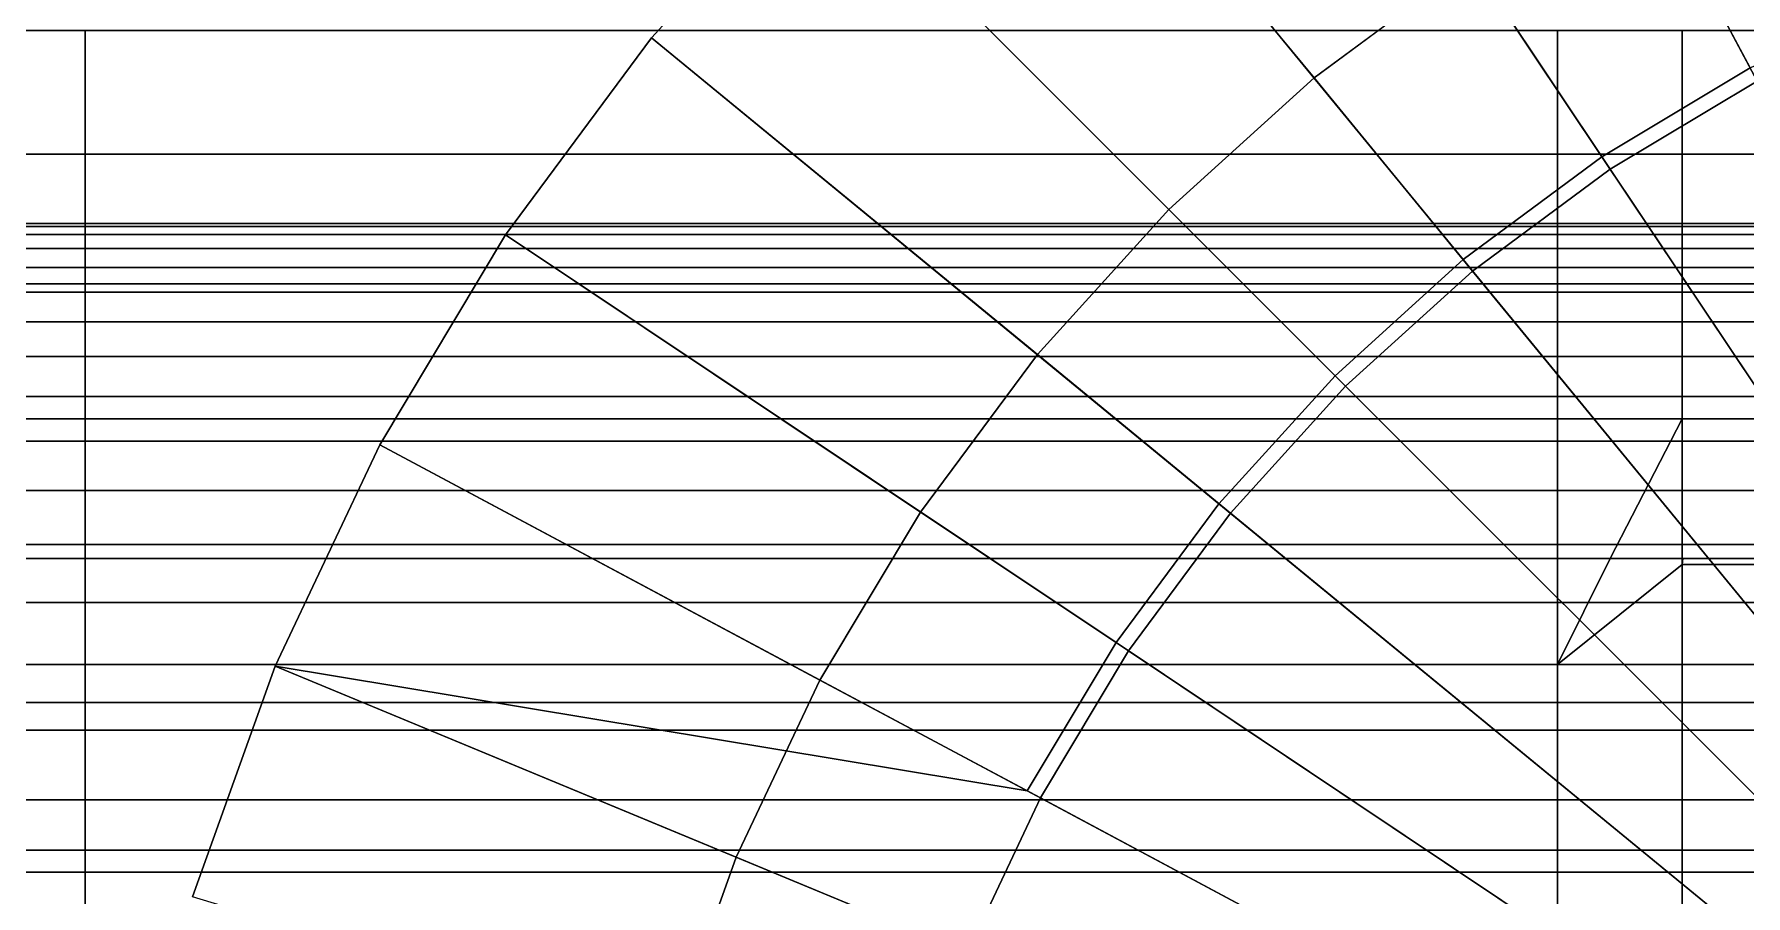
# Model space of a CAD drawing. Header units: millimetres. Extents: x -50 to 55, y -28 to 25.
# Drawn here: x -25.51 to -8.36, y 7.27 to 15.9 of the extents above; entities that cross this region are included whole.
import ezdxf

# ---------------------------------------------------------------- set-up
doc = ezdxf.new("R2010")
doc.units = ezdxf.units.MM
doc.layers.add('BASE', color=7, linetype='Continuous')
doc.layers.add('CIRCOLO_LU', color=7, linetype='Continuous')

msp = doc.modelspace()

# ---------------------------------------------------------------- linework, layer by layer
at = {"layer": 'BASE', "lineweight": 5}
for points, invisible_edges in [([(-9.567, 23.097, -21), (-11.785, 22.048, -21), (-8.318, 15.561, -14.002)], 12), ([(-8.318, 15.561, -14.002), (-6.752, 16.302, -14.002), (-9.567, 23.097, -21)], 12), ([(-11.785, 22.048, -21), (-13.889, 20.787, -21), (-9.803, 14.671, -14.002)], 12), ([(-9.803, 14.671, -14.002), (-8.318, 15.561, -14.002), (-11.785, 22.048, -21)], 12), ([(-13.889, 20.787, -21), (-15.86, 19.325, -21), (-11.194, 13.64, -14.002)], 12), ([(-11.194, 13.64, -14.002), (-9.803, 14.671, -14.002), (-13.889, 20.787, -21)], 12), ([(-15.86, 19.325, -21), (-17.678, 17.678, -21), (-12.477, 12.477, -14.002)], 12), ([(-17.678, 17.678, -60), (-15.86, 19.325, -60), (-12.688, 15.46, -60)], 12), ([(-12.477, 12.477, -14.002), (-11.194, 13.64, -14.002), (-15.86, 19.325, -21)], 12), ([(-15.86, 19.325, -60), (-11.111, 16.629, -60), (-12.688, 15.46, -60)], 1), ([(-17.678, 17.678, -21), (-17.678, 17.678, -30), (-19.325, 15.86, -21)], 2), ([(-17.678, 17.678, -30), (-19.325, 15.86, -30), (-19.325, 15.86, -21)], 12), ([(-12.477, 12.477, -14.002), (-17.678, 17.678, -21), (-19.325, 15.86, -21)], 12), ([(-19.325, 15.86, -60), (-17.678, 17.678, -60), (-14.142, 14.142, -60)], 12), ([(-19.325, 15.86, -32), (-17.678, 17.678, -32), (-17.678, 17.678, -35)], 12), ([(-17.678, 17.678, -35), (-19.325, 15.86, -35), (-19.325, 15.86, -32)], 12), ([(-19.325, 15.86, -38), (-17.678, 17.678, -38), (-17.678, 17.678, -50)], 12), ([(-17.678, 17.678, -50), (-19.325, 15.86, -50), (-19.325, 15.86, -38)], 12), ([(-19.325, 15.86, -50), (-17.678, 17.678, -50), (-17.678, 17.678, -60)], 12), ([(-17.678, 17.678, -60), (-19.325, 15.86, -60), (-19.325, 15.86, -50)], 12), ([(-17.678, 17.678, -30), (-17.678, 17.678, -32), (-19.325, 15.86, -30)], 2), ([(-17.678, 17.678, -32), (-19.325, 15.86, -32), (-19.325, 15.86, -30)], 12), ([(-19.325, 15.86, -35), (-17.678, 17.678, -35), (-17.678, 17.678, -38)], 12), ([(-17.678, 17.678, -38), (-19.325, 15.86, -38), (-19.325, 15.86, -35)], 12), ([(-17.678, 17.678, -60), (-12.688, 15.46, -60), (-14.142, 14.142, -60)], 1), ([(-11.111, 16.629, -50), (-9.428, 17.638, -50), (-8.247, 15.429, -50)], 12), ([(-8.247, 15.429, -50), (-9.428, 17.638, -50), (-6.695, 16.163, -50)], 2), ([(-12.688, 15.46, -50), (-11.111, 16.629, -50), (-9.72, 14.547, -50)], 12), ([(-12.688, 15.46, -50), (-12.688, 15.46, -60), (-11.111, 16.629, -50)], 2), ([(-12.688, 15.46, -60), (-11.111, 16.629, -60), (-11.111, 16.629, -50)], 12), ([(-9.72, 14.547, -50), (-11.111, 16.629, -50), (-8.247, 15.429, -50)], 2), ([(-19.325, 15.86, -21), (-19.325, 15.86, -30), (-20.787, 13.889, -21)], 2), ([(-19.325, 15.86, -30), (-20.787, 13.889, -30), (-20.787, 13.889, -21)], 12), ([(-13.64, 11.194, -14.002), (-19.325, 15.86, -21), (-20.787, 13.889, -21)], 12), ([(-20.787, 13.889, -60), (-19.325, 15.86, -60), (-15.46, 12.688, -60)], 12), ([(-20.787, 13.889, -32), (-19.325, 15.86, -32), (-19.325, 15.86, -35)], 12), ([(-19.325, 15.86, -35), (-20.787, 13.889, -35), (-20.787, 13.889, -32)], 12), ([(-20.787, 13.889, -38), (-19.325, 15.86, -38), (-19.325, 15.86, -50)], 12), ([(-19.325, 15.86, -50), (-20.787, 13.889, -50), (-20.787, 13.889, -38)], 12), ([(-20.787, 13.889, -50), (-19.325, 15.86, -50), (-19.325, 15.86, -60)], 12), ([(-19.325, 15.86, -60), (-20.787, 13.889, -60), (-20.787, 13.889, -50)], 12), ([(-19.325, 15.86, -30), (-19.325, 15.86, -32), (-20.787, 13.889, -30)], 2), ([(-19.325, 15.86, -32), (-20.787, 13.889, -32), (-20.787, 13.889, -30)], 12), ([(-20.787, 13.889, -35), (-19.325, 15.86, -35), (-19.325, 15.86, -38)], 12), ([(-19.325, 15.86, -38), (-20.787, 13.889, -38), (-20.787, 13.889, -35)], 12), ([(-19.325, 15.86, -21), (-13.64, 11.194, -14.002), (-12.477, 12.477, -14.002)], 12), ([(-19.325, 15.86, -60), (-14.142, 14.142, -60), (-15.46, 12.688, -60)], 1), ([(-14.142, 14.142, -50), (-12.688, 15.46, -50), (-11.099, 13.524, -50)], 12), ([(-14.142, 14.142, -50), (-14.142, 14.142, -60), (-12.688, 15.46, -50)], 2), ([(-14.142, 14.142, -60), (-12.688, 15.46, -60), (-12.688, 15.46, -50)], 12), ([(-11.099, 13.524, -50), (-12.688, 15.46, -50), (-9.72, 14.547, -50)], 2), ([(-8.318, 15.561, -14.002), (-9.803, 14.671, -14.002), (-5.717, 8.556, -14.002)], 12), ([(-9.72, 14.547, -35), (-8.247, 15.429, -35), (-4.851, 9.075, -35)], 12), ([(-8.247, 15.429, -38), (-9.72, 14.547, -38), (-9.72, 14.547, -50)], 12), ([(-9.72, 14.547, -50), (-8.247, 15.429, -50), (-8.247, 15.429, -38)], 12), ([(-9.72, 14.547, -35), (-9.72, 14.547, -38), (-8.247, 15.429, -35)], 2), ([(-9.72, 14.547, -38), (-8.247, 15.429, -38), (-8.247, 15.429, -35)], 12), ([(-9.803, 14.671, -14.002), (-11.194, 13.64, -14.002), (-6.528, 7.954, -14.002)], 12), ([(-5.717, 8.556, -14.002), (-9.803, 14.671, -14.002), (-6.528, 7.954, -14.002)], 2), ([(-11.099, 13.524, -35), (-9.72, 14.547, -35), (-5.717, 8.556, -35)], 12), ([(-9.72, 14.547, -38), (-11.099, 13.524, -38), (-11.099, 13.524, -50)], 12), ([(-11.099, 13.524, -50), (-9.72, 14.547, -50), (-9.72, 14.547, -38)], 12), ([(-11.099, 13.524, -35), (-11.099, 13.524, -38), (-9.72, 14.547, -35)], 2), ([(-11.099, 13.524, -38), (-9.72, 14.547, -38), (-9.72, 14.547, -35)], 12), ([(-5.717, 8.556, -35), (-9.72, 14.547, -35), (-4.851, 9.075, -35)], 2), ([(-15.46, 12.688, -50), (-14.142, 14.142, -50), (-12.371, 12.371, -50)], 12), ([(-15.46, 12.688, -50), (-15.46, 12.688, -60), (-14.142, 14.142, -50)], 2), ([(-15.46, 12.688, -60), (-14.142, 14.142, -60), (-14.142, 14.142, -50)], 12), ([(-12.371, 12.371, -50), (-14.142, 14.142, -50), (-11.099, 13.524, -50)], 2), ([(-20.787, 13.889, -21), (-20.787, 13.889, -30), (-22.048, 11.785, -21)], 2), ([(-20.787, 13.889, -30), (-22.048, 11.785, -30), (-22.048, 11.785, -21)], 12), ([(-14.671, 9.803, -14.002), (-20.787, 13.889, -21), (-22.048, 11.785, -21)], 12), ([(-22.048, 11.785, -60), (-20.787, 13.889, -60), (-16.629, 11.111, -60)], 12), ([(-22.048, 11.785, -32), (-20.787, 13.889, -32), (-20.787, 13.889, -35)], 12), ([(-20.787, 13.889, -35), (-22.048, 11.785, -35), (-22.048, 11.785, -32)], 12), ([(-22.048, 11.785, -38), (-20.787, 13.889, -38), (-20.787, 13.889, -50)], 12), ([(-20.787, 13.889, -50), (-22.048, 11.785, -50), (-22.048, 11.785, -38)], 12), ([(-22.048, 11.785, -50), (-20.787, 13.889, -50), (-20.787, 13.889, -60)], 12), ([(-20.787, 13.889, -60), (-22.048, 11.785, -60), (-22.048, 11.785, -50)], 12), ([(-20.787, 13.889, -30), (-20.787, 13.889, -32), (-22.048, 11.785, -30)], 2), ([(-20.787, 13.889, -32), (-22.048, 11.785, -32), (-22.048, 11.785, -30)], 12), ([(-22.048, 11.785, -35), (-20.787, 13.889, -35), (-20.787, 13.889, -38)], 12), ([(-20.787, 13.889, -38), (-22.048, 11.785, -38), (-22.048, 11.785, -35)], 12), ([(-20.787, 13.889, -21), (-14.671, 9.803, -14.002), (-13.64, 11.194, -14.002)], 12), ([(-20.787, 13.889, -60), (-15.46, 12.688, -60), (-16.629, 11.111, -60)], 1), ([(-6.528, 7.954, -14.002), (-11.194, 13.64, -14.002), (-12.477, 12.477, -14.002)], 12), ([(-12.371, 12.371, -35), (-11.099, 13.524, -35), (-6.528, 7.954, -35)], 12), ([(-11.099, 13.524, -38), (-12.371, 12.371, -38), (-12.371, 12.371, -50)], 12), ([(-12.371, 12.371, -50), (-11.099, 13.524, -50), (-11.099, 13.524, -38)], 12), ([(-12.371, 12.371, -35), (-12.371, 12.371, -38), (-11.099, 13.524, -35)], 2), ([(-12.371, 12.371, -38), (-11.099, 13.524, -38), (-11.099, 13.524, -35)], 12), ([(-6.528, 7.954, -35), (-11.099, 13.524, -35), (-5.717, 8.556, -35)], 2), ([(-16.629, 11.111, -50), (-15.46, 12.688, -50), (-13.524, 11.099, -50)], 12), ([(-16.629, 11.111, -50), (-16.629, 11.111, -60), (-15.46, 12.688, -50)], 2), ([(-16.629, 11.111, -60), (-15.46, 12.688, -60), (-15.46, 12.688, -50)], 12), ([(-13.524, 11.099, -50), (-15.46, 12.688, -50), (-12.371, 12.371, -50)], 2), ([(-7.276, 7.276, -14.002), (-12.477, 12.477, -14.002), (-13.64, 11.194, -14.002)], 12), ([(-13.524, 11.099, -35), (-12.371, 12.371, -35), (-7.276, 7.276, -35)], 12), ([(-12.371, 12.371, -38), (-13.524, 11.099, -38), (-13.524, 11.099, -50)], 12), ([(-13.524, 11.099, -50), (-12.371, 12.371, -50), (-12.371, 12.371, -38)], 12), ([(-13.524, 11.099, -35), (-13.524, 11.099, -38), (-12.371, 12.371, -35)], 2), ([(-13.524, 11.099, -38), (-12.371, 12.371, -38), (-12.371, 12.371, -35)], 12), ([(-6.528, 7.954, -14.002), (-12.477, 12.477, -14.002), (-7.276, 7.276, -14.002)], 1), ([(-7.276, 7.276, -35), (-12.371, 12.371, -35), (-6.528, 7.954, -35)], 2), ([(-22.048, 11.785, -21), (-22.048, 11.785, -30), (-23.097, 9.567, -30)], 12), ([(-22.048, 11.785, -21), (-23.097, 9.567, -30), (-23.097, 9.567, -14.002)], 1), ([(-23.097, 9.567, -60), (-22.048, 11.785, -60), (-17.638, 9.428, -60)], 12), ([(-23.097, 9.567, -32), (-22.048, 11.785, -32), (-22.048, 11.785, -35)], 12), ([(-22.048, 11.785, -35), (-23.097, 9.567, -35), (-23.097, 9.567, -32)], 12), ([(-23.097, 9.567, -38), (-22.048, 11.785, -38), (-22.048, 11.785, -50)], 12), ([(-22.048, 11.785, -50), (-23.097, 9.567, -50), (-23.097, 9.567, -38)], 12), ([(-23.097, 9.567, -50), (-22.048, 11.785, -50), (-22.048, 11.785, -60)], 12), ([(-22.048, 11.785, -60), (-23.097, 9.567, -60), (-23.097, 9.567, -50)], 12), ([(-22.048, 11.785, -30), (-22.048, 11.785, -32), (-23.097, 9.567, -30)], 2), ([(-22.048, 11.785, -32), (-23.097, 9.567, -32), (-23.097, 9.567, -30)], 12), ([(-23.097, 9.567, -35), (-22.048, 11.785, -35), (-22.048, 11.785, -38)], 12), ([(-22.048, 11.785, -38), (-23.097, 9.567, -38), (-23.097, 9.567, -35)], 12), ([(-22.048, 11.785, -21), (-15.561, 8.318, -14.002), (-14.671, 9.803, -14.002)], 12), ([(-22.048, 11.785, -60), (-16.629, 11.111, -60), (-17.638, 9.428, -60)], 1), ([(-7.954, 6.528, -14.002), (-13.64, 11.194, -14.002), (-14.671, 9.803, -14.002)], 12), ([(-7.276, 7.276, -14.002), (-13.64, 11.194, -14.002), (-7.954, 6.528, -14.002)], 1), ([(-17.638, 9.428, -50), (-16.629, 11.111, -50), (-14.547, 9.72, -50)], 12), ([(-17.638, 9.428, -50), (-17.638, 9.428, -60), (-16.629, 11.111, -50)], 2), ([(-17.638, 9.428, -60), (-16.629, 11.111, -60), (-16.629, 11.111, -50)], 12), ([(-14.547, 9.72, -50), (-16.629, 11.111, -50), (-13.524, 11.099, -50)], 2), ([(-14.547, 9.72, -35), (-13.524, 11.099, -35), (-7.954, 6.528, -35)], 12), ([(-13.524, 11.099, -38), (-14.547, 9.72, -38), (-14.547, 9.72, -50)], 12), ([(-14.547, 9.72, -50), (-13.524, 11.099, -50), (-13.524, 11.099, -38)], 12), ([(-14.547, 9.72, -35), (-14.547, 9.72, -38), (-13.524, 11.099, -35)], 2), ([(-14.547, 9.72, -38), (-13.524, 11.099, -38), (-13.524, 11.099, -35)], 12), ([(-7.954, 6.528, -35), (-13.524, 11.099, -35), (-7.276, 7.276, -35)], 2), ([(-8.556, 5.717, -14.002), (-14.671, 9.803, -14.002), (-15.561, 8.318, -14.002)], 12), ([(-7.954, 6.528, -14.002), (-14.671, 9.803, -14.002), (-8.556, 5.717, -14.002)], 1), ([(-15.429, 8.247, -50), (-17.638, 9.428, -50), (-14.547, 9.72, -50)], 2), ([(-15.429, 8.247, -35), (-14.547, 9.72, -35), (-8.556, 5.717, -35)], 12), ([(-14.547, 9.72, -38), (-15.429, 8.247, -38), (-15.429, 8.247, -50)], 12), ([(-15.429, 8.247, -50), (-14.547, 9.72, -50), (-14.547, 9.72, -38)], 12), ([(-15.429, 8.247, -35), (-15.429, 8.247, -38), (-14.547, 9.72, -35)], 2), ([(-15.429, 8.247, -38), (-14.547, 9.72, -38), (-14.547, 9.72, -35)], 12), ([(-8.556, 5.717, -35), (-14.547, 9.72, -35), (-7.954, 6.528, -35)], 2), ([(-23.097, 9.567, -14.002), (-23.097, 9.567, -30), (-23.924, 7.257, -14.002)], 2), ([(-23.097, 9.567, -30), (-23.924, 7.257, -30), (-23.924, 7.257, -14.002)], 12), ([(-9.506, 3.938, -14.002), (-23.097, 9.567, -14.002), (-23.924, 7.257, -14.002)], 12), ([(-23.924, 7.257, -60), (-23.097, 9.567, -60), (-18.477, 7.654, -60)], 12), ([(-23.924, 7.257, -32), (-23.097, 9.567, -32), (-23.097, 9.567, -35)], 12), ([(-23.097, 9.567, -35), (-23.924, 7.257, -35), (-23.924, 7.257, -32)], 12), ([(-23.924, 7.257, -38), (-23.097, 9.567, -38), (-23.097, 9.567, -50)], 12), ([(-23.097, 9.567, -50), (-23.924, 7.257, -50), (-23.924, 7.257, -38)], 12), ([(-23.924, 7.257, -50), (-23.097, 9.567, -50), (-23.097, 9.567, -60)], 12), ([(-23.097, 9.567, -60), (-23.924, 7.257, -60), (-23.924, 7.257, -50)], 12), ([(-23.097, 9.567, -30), (-23.097, 9.567, -32), (-23.924, 7.257, -30)], 2), ([(-23.097, 9.567, -32), (-23.924, 7.257, -32), (-23.924, 7.257, -30)], 12), ([(-23.924, 7.257, -35), (-23.097, 9.567, -35), (-23.097, 9.567, -38)], 12), ([(-23.097, 9.567, -38), (-23.924, 7.257, -38), (-23.924, 7.257, -35)], 12), ([(-15.561, 8.318, -14.002), (-23.097, 9.567, -14.002), (-9.506, 3.938, -14.002)], 12), ([(-23.097, 9.567, -60), (-17.638, 9.428, -60), (-18.477, 7.654, -60)], 1), ([(-18.477, 7.654, -50), (-17.638, 9.428, -50), (-15.429, 8.247, -50)], 12), ([(-18.477, 7.654, -50), (-18.477, 7.654, -60), (-17.638, 9.428, -50)], 2), ([(-18.477, 7.654, -60), (-17.638, 9.428, -60), (-17.638, 9.428, -50)], 12), ([(-16.163, 6.695, -50), (-18.477, 7.654, -50), (-15.429, 8.247, -50)], 2), ([(-16.163, 6.695, -35), (-15.429, 8.247, -35), (-9.075, 4.851, -35)], 12), ([(-15.429, 8.247, -38), (-16.163, 6.695, -38), (-16.163, 6.695, -50)], 12), ([(-16.163, 6.695, -50), (-15.429, 8.247, -50), (-15.429, 8.247, -38)], 12), ([(-16.163, 6.695, -35), (-16.163, 6.695, -38), (-15.429, 8.247, -35)], 2), ([(-16.163, 6.695, -38), (-15.429, 8.247, -38), (-15.429, 8.247, -35)], 12), ([(-9.506, 3.938, -14.002), (-9.075, 4.851, -14.002), (-15.561, 8.318, -14.002)], 12), ([(-8.556, 5.717, -14.002), (-15.561, 8.318, -14.002), (-9.075, 4.851, -14.002)], 1), ([(-9.075, 4.851, -35), (-15.429, 8.247, -35), (-8.556, 5.717, -35)], 2), ([(-23.924, 7.257, -60), (-18.477, 7.654, -60), (-19.139, 5.806, -60)], 1), ([(-19.139, 5.806, -50), (-18.477, 7.654, -50), (-16.163, 6.695, -50)], 12), ([(-19.139, 5.806, -50), (-19.139, 5.806, -60), (-18.477, 7.654, -50)], 2), ([(-19.139, 5.806, -60), (-18.477, 7.654, -60), (-18.477, 7.654, -50)], 12)]:
    msp.add_3dface(points, dxfattribs=dict(at, invisible_edges=invisible_edges))
msp.add_3dface([(-23.097, 9.567, -14.002), (-15.561, 8.318, -14.002), (-22.048, 11.785, -21)], dxfattribs=at)
at = {"layer": 'CIRCOLO_LU', "lineweight": 5}
for points, invisible_edges in [([(-27.5, 14.695, -20.225), (-27.5, 15.936, -19.263), (-25, 15.936, -19.263)], 12), ([(-27.5, 14.695, -20.225), (-25, 15.936, -19.263), (-25, 14.695, -20.225)], 1), ([(-27.5, 15.936, 19.263), (-27.5, 14.695, 20.225), (-25, 14.695, 20.225)], 12), ([(-27.5, 15.936, 19.263), (-25, 14.695, 20.225), (-25, 15.936, 19.263)], 1), ([(-25, 14.695, -20.225), (-25, 15.936, -19.263), (-10.25, 15.936, -19.263)], 12), ([(-25, 14.695, -20.225), (-10.25, 15.936, -19.263), (-10.25, 14.695, -20.225)], 1), ([(-25, 15.936, 19.263), (-25, 14.695, 20.225), (-10.25, 14.695, 20.225)], 12), ([(-25, 15.936, 19.263), (-10.25, 14.695, 20.225), (-10.25, 15.936, 19.263)], 1), ([(-9, 15.936, 19.263), (-10.25, 15.936, 19.263), (-9, 14.695, 20.225)], 2), ([(-10.25, 15.936, 19.263), (-10.25, 14.695, 20.225), (-9, 14.695, 20.225)], 12), ([(-9, 14.695, -20.225), (-10.25, 14.695, -20.225), (-9, 15.936, -19.263)], 2), ([(-10.25, 14.695, -20.225), (-10.25, 15.936, -19.263), (-9, 15.936, -19.263)], 12), ([(0, 15.936, -19.263), (0, 14.695, -20.225), (-9, 14.695, -20.225)], 12), ([(-9, 14.695, -20.225), (-9, 15.936, -19.263), (0, 15.936, -19.263)], 12), ([(0, 14.695, 20.225), (0, 15.936, 19.263), (-9, 15.936, 19.263)], 12), ([(-9, 15.936, 19.263), (-9, 14.695, 20.225), (0, 14.695, 20.225)], 12), ([(-27.5, 14.695, 20.225), (-27.5, 13.396, 21.108), (-25, 13.396, 21.108)], 12), ([(-27.5, 14.695, 20.225), (-25, 13.396, 21.108), (-25, 14.695, 20.225)], 1), ([(-27.5, 13.396, -21.108), (-27.5, 14.695, -20.225), (-25, 14.695, -20.225)], 12), ([(-27.5, 13.396, -21.108), (-25, 14.695, -20.225), (-25, 13.396, -21.108)], 1), ([(-25, 13.396, -21.108), (-25, 14.695, -20.225), (-10.25, 14.695, -20.225)], 12), ([(-25, 13.396, -21.108), (-10.25, 14.695, -20.225), (-10.25, 13.396, -21.108)], 1), ([(-25, 14.695, 20.225), (-25, 13.396, 21.108), (-10.25, 13.396, 21.108)], 12), ([(-25, 14.695, 20.225), (-10.25, 13.396, 21.108), (-10.25, 14.695, 20.225)], 1), ([(-9, 13.396, -21.108), (-10.25, 13.396, -21.108), (-9, 14.695, -20.225)], 2), ([(-10.25, 13.396, -21.108), (-10.25, 14.695, -20.225), (-9, 14.695, -20.225)], 12), ([(-9, 14.695, 20.225), (-10.25, 14.695, 20.225), (-9, 13.396, 21.108)], 2), ([(-10.25, 14.695, 20.225), (-10.25, 13.396, 21.108), (-9, 13.396, 21.108)], 12), ([(0, 14.695, -20.225), (0, 13.396, -21.108), (-9, 13.396, -21.108)], 12), ([(-9, 13.396, -21.108), (-9, 14.695, -20.225), (0, 14.695, -20.225)], 12), ([(0, 13.396, 21.108), (0, 14.695, 20.225), (-9, 14.695, 20.225)], 12), ([(-9, 14.695, 20.225), (-9, 13.396, 21.108), (0, 13.396, 21.108)], 12), ([(-25, 14), (-27.5, 14), (-25, 13.972, -0.879)], 2), ([(-27.5, 14), (-27.5, 13.972, -0.879), (-25, 13.972, -0.879)], 12), ([(-25, 13.972, 0.879), (-27.5, 13.972, 0.879), (-25, 14)], 2), ([(-27.5, 13.972, 0.879), (-27.5, 14), (-25, 14)], 12), ([(-25, 13.89, 1.755), (-27.5, 13.89, 1.755), (-25, 13.972, 0.879)], 2), ([(-27.5, 13.89, 1.755), (-27.5, 13.972, 0.879), (-25, 13.972, 0.879)], 12), ([(-25, 13.972, -0.879), (-27.5, 13.972, -0.879), (-25, 13.89, -1.755)], 2), ([(-27.5, 13.972, -0.879), (-27.5, 13.89, -1.755), (-25, 13.89, -1.755)], 12), ([(-25, 13.752, 2.623), (-27.5, 13.752, 2.623), (-25, 13.89, 1.755)], 2), ([(-27.5, 13.752, 2.623), (-27.5, 13.89, 1.755), (-25, 13.89, 1.755)], 12), ([(-25, 13.89, -1.755), (-27.5, 13.89, -1.755), (-25, 13.752, -2.623)], 2), ([(-27.5, 13.89, -1.755), (-27.5, 13.752, -2.623), (-25, 13.752, -2.623)], 12), ([(-10.25, 13.972, 0.879), (-25, 13.972, 0.879), (-10.25, 14)], 2), ([(-25, 13.972, 0.879), (-25, 14), (-10.25, 14)], 12), ([(-10.25, 14), (-25, 14), (-10.25, 13.972, -0.879)], 2), ([(-25, 14), (-25, 13.972, -0.879), (-10.25, 13.972, -0.879)], 12), ([(-10.25, 13.89, 1.755), (-25, 13.89, 1.755), (-10.25, 13.972, 0.879)], 2), ([(-25, 13.89, 1.755), (-25, 13.972, 0.879), (-10.25, 13.972, 0.879)], 12), ([(-10.25, 13.972, -0.879), (-25, 13.972, -0.879), (-10.25, 13.89, -1.755)], 2), ([(-25, 13.972, -0.879), (-25, 13.89, -1.755), (-10.25, 13.89, -1.755)], 12), ([(-10.25, 13.752, 2.623), (-25, 13.752, 2.623), (-10.25, 13.89, 1.755)], 2), ([(-25, 13.752, 2.623), (-25, 13.89, 1.755), (-10.25, 13.89, 1.755)], 12), ([(-10.25, 13.89, -1.755), (-25, 13.89, -1.755), (-10.25, 13.752, -2.623)], 2), ([(-25, 13.89, -1.755), (-25, 13.752, -2.623), (-10.25, 13.752, -2.623)], 12), ([(-9, 14), (-10.25, 14), (-9, 13.972, -0.879)], 2), ([(-10.25, 14), (-10.25, 13.972, -0.879), (-9, 13.972, -0.879)], 12), ([(-9, 13.972, 0.879), (-10.25, 13.972, 0.879), (-9, 14)], 2), ([(-10.25, 13.972, 0.879), (-10.25, 14), (-9, 14)], 12), ([(-9, 13.89, 1.755), (-10.25, 13.89, 1.755), (-9, 13.972, 0.879)], 2), ([(-10.25, 13.89, 1.755), (-10.25, 13.972, 0.879), (-9, 13.972, 0.879)], 12), ([(-9, 13.972, -0.879), (-10.25, 13.972, -0.879), (-9, 13.89, -1.755)], 2), ([(-10.25, 13.972, -0.879), (-10.25, 13.89, -1.755), (-9, 13.89, -1.755)], 12), ([(-9, 13.89, -1.755), (-10.25, 13.89, -1.755), (-9, 13.752, -2.623)], 2), ([(-10.25, 13.89, -1.755), (-10.25, 13.752, -2.623), (-9, 13.752, -2.623)], 12), ([(-9, 13.752, 2.623), (-10.25, 13.752, 2.623), (-9, 13.89, 1.755)], 2), ([(-10.25, 13.752, 2.623), (-10.25, 13.89, 1.755), (-9, 13.89, 1.755)], 12), ([(0, 13.972, -0.879), (0, 14), (-9, 14)], 12), ([(-9, 14), (-9, 13.972, -0.879), (0, 13.972, -0.879)], 12), ([(0, 14), (0, 13.972, 0.879), (-9, 13.972, 0.879)], 12), ([(-9, 13.972, 0.879), (-9, 14), (0, 14)], 12), ([(0, 13.89, -1.755), (0, 13.972, -0.879), (-9, 13.972, -0.879)], 12), ([(-9, 13.972, -0.879), (-9, 13.89, -1.755), (0, 13.89, -1.755)], 12), ([(0, 13.972, 0.879), (0, 13.89, 1.755), (-9, 13.89, 1.755)], 12), ([(-9, 13.89, 1.755), (-9, 13.972, 0.879), (0, 13.972, 0.879)], 12), ([(0, 13.752, -2.623), (0, 13.89, -1.755), (-9, 13.89, -1.755)], 12), ([(-9, 13.89, -1.755), (-9, 13.752, -2.623), (0, 13.752, -2.623)], 12), ([(0, 13.89, 1.755), (0, 13.752, 2.623), (-9, 13.752, 2.623)], 12), ([(-9, 13.752, 2.623), (-9, 13.89, 1.755), (0, 13.89, 1.755)], 12), ([(-25, 13.752, -2.623), (-27.5, 13.752, -2.623), (-25, 13.56, -3.482)], 2), ([(-27.5, 13.752, -2.623), (-27.5, 13.56, -3.482), (-25, 13.56, -3.482)], 12), ([(-25, 13.56, 3.482), (-27.5, 13.56, 3.482), (-25, 13.752, 2.623)], 2), ([(-27.5, 13.56, 3.482), (-27.5, 13.752, 2.623), (-25, 13.752, 2.623)], 12), ([(-10.25, 13.56, 3.482), (-25, 13.56, 3.482), (-10.25, 13.752, 2.623)], 2), ([(-25, 13.56, 3.482), (-25, 13.752, 2.623), (-10.25, 13.752, 2.623)], 12), ([(-10.25, 13.752, -2.623), (-25, 13.752, -2.623), (-10.25, 13.56, -3.482)], 2), ([(-25, 13.752, -2.623), (-25, 13.56, -3.482), (-10.25, 13.56, -3.482)], 12), ([(-9, 13.752, -2.623), (-10.25, 13.752, -2.623), (-9, 13.56, -3.482)], 2), ([(-10.25, 13.752, -2.623), (-10.25, 13.56, -3.482), (-9, 13.56, -3.482)], 12), ([(-9, 13.56, 3.482), (-10.25, 13.56, 3.482), (-9, 13.752, 2.623)], 2), ([(-10.25, 13.56, 3.482), (-10.25, 13.752, 2.623), (-9, 13.752, 2.623)], 12), ([(0, 13.56, -3.482), (0, 13.752, -2.623), (-9, 13.752, -2.623)], 12), ([(-9, 13.752, -2.623), (-9, 13.56, -3.482), (0, 13.56, -3.482)], 12), ([(0, 13.752, 2.623), (0, 13.56, 3.482), (-9, 13.56, 3.482)], 12), ([(-9, 13.56, 3.482), (-9, 13.752, 2.623), (0, 13.752, 2.623)], 12), ([(-25, 13.56, -3.482), (-27.5, 13.56, -3.482), (-25, 13.315, -4.326)], 2), ([(-27.5, 13.56, -3.482), (-27.5, 13.315, -4.326), (-25, 13.315, -4.326)], 12), ([(-25, 13.315, 4.326), (-27.5, 13.315, 4.326), (-25, 13.56, 3.482)], 2), ([(-27.5, 13.315, 4.326), (-27.5, 13.56, 3.482), (-25, 13.56, 3.482)], 12), ([(-10.25, 13.56, -3.482), (-25, 13.56, -3.482), (-10.25, 13.315, -4.326)], 2), ([(-25, 13.56, -3.482), (-25, 13.315, -4.326), (-10.25, 13.315, -4.326)], 12), ([(-10.25, 13.315, 4.326), (-25, 13.315, 4.326), (-10.25, 13.56, 3.482)], 2), ([(-25, 13.315, 4.326), (-25, 13.56, 3.482), (-10.25, 13.56, 3.482)], 12), ([(-9, 13.315, 4.326), (-10.25, 13.315, 4.326), (-9, 13.56, 3.482)], 2), ([(-10.25, 13.315, 4.326), (-10.25, 13.56, 3.482), (-9, 13.56, 3.482)], 12), ([(-9, 13.56, -3.482), (-10.25, 13.56, -3.482), (-9, 13.315, -4.326)], 2), ([(-10.25, 13.56, -3.482), (-10.25, 13.315, -4.326), (-9, 13.315, -4.326)], 12), ([(0, 13.315, -4.326), (0, 13.56, -3.482), (-9, 13.56, -3.482)], 12), ([(-9, 13.56, -3.482), (-9, 13.315, -4.326), (0, 13.315, -4.326)], 12), ([(0, 13.56, 3.482), (0, 13.315, 4.326), (-9, 13.315, 4.326)], 12), ([(-9, 13.315, 4.326), (-9, 13.56, 3.482), (0, 13.56, 3.482)], 12), ([(-27.5, 12.044, -21.908), (-27.5, 13.396, -21.108), (-25, 13.396, -21.108)], 12), ([(-27.5, 12.044, -21.908), (-25, 13.396, -21.108), (-25, 12.044, -21.908)], 1), ([(-27.5, 13.396, 21.108), (-27.5, 12.044, 21.908), (-25, 12.044, 21.908)], 12), ([(-27.5, 13.396, 21.108), (-25, 12.044, 21.908), (-25, 13.396, 21.108)], 1), ([(-25, 13.396, 21.108), (-25, 12.044, 21.908), (-10.25, 12.044, 21.908)], 12), ([(-25, 13.396, 21.108), (-10.25, 12.044, 21.908), (-10.25, 13.396, 21.108)], 1), ([(-25, 12.044, -21.908), (-25, 13.396, -21.108), (-10.25, 13.396, -21.108)], 12), ([(-25, 12.044, -21.908), (-10.25, 13.396, -21.108), (-10.25, 12.044, -21.908)], 1), ([(-9, 12.044, -21.908), (-10.25, 12.044, -21.908), (-9, 13.396, -21.108)], 2), ([(-10.25, 12.044, -21.908), (-10.25, 13.396, -21.108), (-9, 13.396, -21.108)], 12), ([(-9, 13.396, 21.108), (-10.25, 13.396, 21.108), (-9, 12.044, 21.908)], 2), ([(-10.25, 13.396, 21.108), (-10.25, 12.044, 21.908), (-9, 12.044, 21.908)], 12), ([(0, 13.396, -21.108), (0, 12.044, -21.908), (-9, 12.044, -21.908)], 12), ([(-9, 12.044, -21.908), (-9, 13.396, -21.108), (0, 13.396, -21.108)], 12), ([(0, 12.044, 21.908), (0, 13.396, 21.108), (-9, 13.396, 21.108)], 12), ([(-9, 13.396, 21.108), (-9, 12.044, 21.908), (0, 12.044, 21.908)], 12), ([(-25, 13.017, 5.154), (-27.5, 13.017, 5.154), (-25, 13.315, 4.326)], 2), ([(-27.5, 13.017, 5.154), (-27.5, 13.315, 4.326), (-25, 13.315, 4.326)], 12), ([(-25, 13.315, -4.326), (-27.5, 13.315, -4.326), (-25, 13.017, -5.154)], 2), ([(-27.5, 13.315, -4.326), (-27.5, 13.017, -5.154), (-25, 13.017, -5.154)], 12), ([(-10.25, 13.315, -4.326), (-25, 13.315, -4.326), (-10.25, 13.017, -5.154)], 2), ([(-25, 13.315, -4.326), (-25, 13.017, -5.154), (-10.25, 13.017, -5.154)], 12), ([(-10.25, 13.017, 5.154), (-25, 13.017, 5.154), (-10.25, 13.315, 4.326)], 2), ([(-25, 13.017, 5.154), (-25, 13.315, 4.326), (-10.25, 13.315, 4.326)], 12), ([(-9, 13.017, 5.154), (-10.25, 13.017, 5.154), (-9, 13.315, 4.326)], 2), ([(-10.25, 13.017, 5.154), (-10.25, 13.315, 4.326), (-9, 13.315, 4.326)], 12), ([(-9, 13.315, -4.326), (-10.25, 13.315, -4.326), (-9, 13.017, -5.154)], 2), ([(-10.25, 13.315, -4.326), (-10.25, 13.017, -5.154), (-9, 13.017, -5.154)], 12), ([(0, 13.017, -5.154), (0, 13.315, -4.326), (-9, 13.315, -4.326)], 12), ([(-9, 13.315, -4.326), (-9, 13.017, -5.154), (0, 13.017, -5.154)], 12), ([(0, 13.315, 4.326), (0, 13.017, 5.154), (-9, 13.017, 5.154)], 12), ([(-9, 13.017, 5.154), (-9, 13.315, 4.326), (0, 13.315, 4.326)], 12), ([(-25, 13.017, -5.154), (-27.5, 13.017, -5.154), (-25, 12.668, -5.961)], 2), ([(-27.5, 13.017, -5.154), (-27.5, 12.668, -5.961), (-25, 12.668, -5.961)], 12), ([(-25, 12.668, 5.961), (-27.5, 12.668, 5.961), (-25, 13.017, 5.154)], 2), ([(-27.5, 12.668, 5.961), (-27.5, 13.017, 5.154), (-25, 13.017, 5.154)], 12), ([(-10.25, 13.017, -5.154), (-25, 13.017, -5.154), (-10.25, 12.668, -5.961)], 2), ([(-25, 13.017, -5.154), (-25, 12.668, -5.961), (-10.25, 12.668, -5.961)], 12), ([(-10.25, 12.668, 5.961), (-25, 12.668, 5.961), (-10.25, 13.017, 5.154)], 2), ([(-25, 12.668, 5.961), (-25, 13.017, 5.154), (-10.25, 13.017, 5.154)], 12), ([(-9, 12.668, 5.961), (-10.25, 12.668, 5.961), (-9, 13.017, 5.154)], 2), ([(-10.25, 12.668, 5.961), (-10.25, 13.017, 5.154), (-9, 13.017, 5.154)], 12), ([(-9, 13.017, -5.154), (-10.25, 13.017, -5.154), (-9, 12.668, -5.961)], 2), ([(-10.25, 13.017, -5.154), (-10.25, 12.668, -5.961), (-9, 12.668, -5.961)], 12), ([(0, 12.668, -5.961), (0, 13.017, -5.154), (-9, 13.017, -5.154)], 12), ([(-9, 13.017, -5.154), (-9, 12.668, -5.961), (0, 12.668, -5.961)], 12), ([(0, 13.017, 5.154), (0, 12.668, 5.961), (-9, 12.668, 5.961)], 12), ([(-9, 12.668, 5.961), (-9, 13.017, 5.154), (0, 13.017, 5.154)], 12), ([(-25, 12.668, -5.961), (-27.5, 12.668, -5.961), (-25, 12.268, -6.745)], 2), ([(-27.5, 12.668, -5.961), (-27.5, 12.268, -6.745), (-25, 12.268, -6.745)], 12), ([(-25, 12.268, 6.745), (-27.5, 12.268, 6.745), (-25, 12.668, 5.961)], 2), ([(-27.5, 12.268, 6.745), (-27.5, 12.668, 5.961), (-25, 12.668, 5.961)], 12), ([(-10.25, 12.268, 6.745), (-25, 12.268, 6.745), (-10.25, 12.668, 5.961)], 2), ([(-25, 12.268, 6.745), (-25, 12.668, 5.961), (-10.25, 12.668, 5.961)], 12), ([(-10.25, 12.668, -5.961), (-25, 12.668, -5.961), (-10.25, 12.268, -6.745)], 2), ([(-25, 12.668, -5.961), (-25, 12.268, -6.745), (-10.25, 12.268, -6.745)], 12), ([(-9, 12.268, 6.745), (-10.25, 12.268, 6.745), (-9, 12.668, 5.961)], 2), ([(-10.25, 12.268, 6.745), (-10.25, 12.668, 5.961), (-9, 12.668, 5.961)], 12), ([(-9, 12.668, -5.961), (-10.25, 12.668, -5.961), (-9, 12.268, -6.745)], 2), ([(-10.25, 12.668, -5.961), (-10.25, 12.268, -6.745), (-9, 12.268, -6.745)], 12), ([(0, 12.268, -6.745), (0, 12.668, -5.961), (-9, 12.668, -5.961)], 12), ([(-9, 12.668, -5.961), (-9, 12.268, -6.745), (0, 12.268, -6.745)], 12), ([(0, 12.668, 5.961), (0, 12.268, 6.745), (-9, 12.268, 6.745)], 12), ([(-9, 12.268, 6.745), (-9, 12.668, 5.961), (0, 12.668, 5.961)], 12), ([(-25, 11.821, 7.502), (-27.5, 11.821, 7.502), (-25, 12.268, 6.745)], 2), ([(-27.5, 11.821, 7.502), (-27.5, 12.268, 6.745), (-25, 12.268, 6.745)], 12), ([(-25, 12.268, -6.745), (-27.5, 12.268, -6.745), (-25, 11.821, -7.502)], 2), ([(-27.5, 12.268, -6.745), (-27.5, 11.821, -7.502), (-25, 11.821, -7.502)], 12), ([(-10.25, 11.821, 7.502), (-25, 11.821, 7.502), (-10.25, 12.268, 6.745)], 2), ([(-25, 11.821, 7.502), (-25, 12.268, 6.745), (-10.25, 12.268, 6.745)], 12), ([(-10.25, 12.268, -6.745), (-25, 12.268, -6.745), (-10.25, 11.821, -7.502)], 2), ([(-25, 12.268, -6.745), (-25, 11.821, -7.502), (-10.25, 11.821, -7.502)], 12), ([(-9, 12.268, -6.745), (-10.25, 12.268, -6.745), (-9, 11.821, -7.502)], 2), ([(-10.25, 12.268, -6.745), (-10.25, 11.821, -7.502), (-9, 11.821, -7.502)], 12), ([(-9, 11.821, 7.502), (-10.25, 11.821, 7.502), (-9, 12.268, 6.745)], 2), ([(-10.25, 11.821, 7.502), (-10.25, 12.268, 6.745), (-9, 12.268, 6.745)], 12), ([(0, 11.821, -7.502), (0, 12.268, -6.745), (-9, 12.268, -6.745)], 12), ([(-9, 12.268, -6.745), (-9, 11.821, -7.502), (0, 11.821, -7.502)], 12), ([(0, 12.268, 6.745), (0, 11.821, 7.502), (-9, 11.821, 7.502)], 12), ([(-9, 11.821, 7.502), (-9, 12.268, 6.745), (0, 12.268, 6.745)], 12), ([(-27.5, 10.644, -22.621), (-27.5, 12.044, -21.908), (-25, 12.044, -21.908)], 12), ([(-27.5, 10.644, -22.621), (-25, 12.044, -21.908), (-25, 10.644, -22.621)], 1), ([(-27.5, 12.044, 21.908), (-27.5, 10.644, 22.621), (-25, 10.644, 22.621)], 12), ([(-27.5, 12.044, 21.908), (-25, 10.644, 22.621), (-25, 12.044, 21.908)], 1), ([(-25, 10.644, -22.621), (-25, 12.044, -21.908), (-10.25, 12.044, -21.908)], 12), ([(-25, 10.644, -22.621), (-10.25, 12.044, -21.908), (-10.25, 10.644, -22.756)], 1), ([(-25, 12.044, 21.908), (-25, 10.644, 22.621), (-10.25, 10.644, 22.621)], 12), ([(-25, 12.044, 21.908), (-10.25, 10.644, 22.621), (-10.25, 12.044, 21.908)], 1), ([(-9, 12.044, 21.908), (-10.25, 12.044, 21.908), (-9, 10.644, 22.621)], 2), ([(-10.25, 12.044, 21.908), (-10.25, 10.644, 22.621), (-9, 10.644, 22.621)], 12), ([(-9.72, 10.644, -22.756), (-10.25, 10.644, -22.756), (-10.25, 12.044, -21.908)], 12), ([(-9.72, 10.644, -22.756), (-10.25, 12.044, -21.908), (-9, 12.044, -21.908)], 1), ([(-8.994, 10.644, -22.756), (-9.72, 10.644, -22.756), (-9, 12.044, -21.908)], 12), ([(-8.994, 10.644, -22.756), (-9, 12.044, -21.908), (0, 12.044, -21.908)], 13), ([(0, 10.644, 22.621), (0, 12.044, 21.908), (-9, 12.044, 21.908)], 12), ([(-9, 12.044, 21.908), (-9, 10.644, 22.621), (0, 10.644, 22.621)], 12), ([(-8.994, 10.644, -22.756), (0, 12.044, -21.908), (0.003, 10.644, -22.756)], 1), ([(-25, 11.326, 8.229), (-27.5, 11.326, 8.229), (-25, 11.821, 7.502)], 2), ([(-27.5, 11.326, 8.229), (-27.5, 11.821, 7.502), (-25, 11.821, 7.502)], 12), ([(-25, 11.821, -7.502), (-27.5, 11.821, -7.502), (-25, 11.326, -8.229)], 2), ([(-27.5, 11.821, -7.502), (-27.5, 11.326, -8.229), (-25, 11.326, -8.229)], 12), ([(-10.25, 11.821, -7.502), (-25, 11.821, -7.502), (-10.25, 11.326, -8.229)], 2), ([(-25, 11.821, -7.502), (-25, 11.326, -8.229), (-10.25, 11.326, -8.229)], 12), ([(-10.25, 11.326, 8.229), (-25, 11.326, 8.229), (-10.25, 11.821, 7.502)], 2), ([(-25, 11.326, 8.229), (-25, 11.821, 7.502), (-10.25, 11.821, 7.502)], 12), ([(-9, 11.821, -7.502), (-10.25, 11.821, -7.502), (-9, 11.326, -8.229)], 2), ([(-10.25, 11.821, -7.502), (-10.25, 11.326, -8.229), (-9, 11.326, -8.229)], 12), ([(-9, 11.326, 8.229), (-10.25, 11.326, 8.229), (-9, 11.821, 7.502)], 2), ([(-10.25, 11.326, 8.229), (-10.25, 11.821, 7.502), (-9, 11.821, 7.502)], 12), ([(0, 11.326, -8.229), (0, 11.821, -7.502), (-9, 11.821, -7.502)], 12), ([(-9, 11.821, -7.502), (-9, 11.326, -8.229), (0, 11.326, -8.229)], 12), ([(0, 11.821, 7.502), (0, 11.326, 8.229), (-9, 11.326, 8.229)], 12), ([(-9, 11.326, 8.229), (-9, 11.821, 7.502), (0, 11.821, 7.502)], 12), ([(-25, 11.326, -8.229), (-27.5, 11.326, -8.229), (-25, 10.787, -8.924)], 2), ([(-27.5, 11.326, -8.229), (-27.5, 10.787, -8.924), (-25, 10.787, -8.924)], 12), ([(-25, 10.787, 8.924), (-27.5, 10.787, 8.924), (-25, 11.326, 8.229)], 2), ([(-27.5, 10.787, 8.924), (-27.5, 11.326, 8.229), (-25, 11.326, 8.229)], 12), ([(-10.25, 10.787, 8.924), (-25, 10.787, 8.924), (-10.25, 11.326, 8.229)], 2), ([(-25, 10.787, 8.924), (-25, 11.326, 8.229), (-10.25, 11.326, 8.229)], 12), ([(-10.25, 11.326, -8.229), (-25, 11.326, -8.229), (-10.25, 10.787, -8.924)], 2), ([(-25, 11.326, -8.229), (-25, 10.787, -8.924), (-10.25, 10.787, -8.924)], 12), ([(-9, 10.787, 8.924), (-10.25, 10.787, 8.924), (-9, 11.326, 8.229)], 2), ([(-10.25, 10.787, 8.924), (-10.25, 11.326, 8.229), (-9, 11.326, 8.229)], 12), ([(-9, 11.326, -8.229), (-10.25, 11.326, -8.229), (-9, 10.787, -8.924)], 2), ([(-10.25, 11.326, -8.229), (-10.25, 10.787, -8.924), (-9, 10.787, -8.924)], 12), ([(0, 10.787, -8.924), (0, 11.326, -8.229), (-9, 11.326, -8.229)], 12), ([(-9, 11.326, -8.229), (-9, 10.787, -8.924), (0, 10.787, -8.924)], 12), ([(0, 11.326, 8.229), (0, 10.787, 8.924), (-9, 10.787, 8.924)], 12), ([(-9, 10.787, 8.924), (-9, 11.326, 8.229), (0, 11.326, 8.229)], 12), ([(-25, 10.206, 9.584), (-27.5, 10.206, 9.584), (-25, 10.787, 8.924)], 2), ([(-27.5, 10.206, 9.584), (-27.5, 10.787, 8.924), (-25, 10.787, 8.924)], 12), ([(-25, 10.787, -8.924), (-27.5, 10.787, -8.924), (-25, 10.206, -9.584)], 2), ([(-27.5, 10.787, -8.924), (-27.5, 10.206, -9.584), (-25, 10.206, -9.584)], 12), ([(-27.5, 9.203, -23.244), (-27.5, 10.644, -22.621), (-25, 10.644, -22.621)], 12), ([(-27.5, 9.203, -23.244), (-25, 10.644, -22.621), (-25, 9.203, -23.244)], 1), ([(-27.5, 10.644, 22.621), (-27.5, 9.203, 23.244), (-25, 9.203, 23.244)], 12), ([(-27.5, 10.644, 22.621), (-25, 9.203, 23.244), (-25, 10.644, 22.621)], 1), ([(-10.25, 10.787, -8.924), (-25, 10.787, -8.924), (-10.25, 10.206, -9.584)], 2), ([(-25, 10.787, -8.924), (-25, 10.206, -9.584), (-10.25, 10.206, -9.584)], 12), ([(-10.25, 10.206, 9.584), (-25, 10.206, 9.584), (-10.25, 10.787, 8.924)], 2), ([(-25, 10.206, 9.584), (-25, 10.787, 8.924), (-10.25, 10.787, 8.924)], 12), ([(-25, 10.644, 22.621), (-25, 9.203, 23.244), (-10.25, 9.203, 23.244)], 12), ([(-25, 10.644, 22.621), (-10.25, 9.203, 23.244), (-10.25, 10.644, 22.621)], 1), ([(-25, 9.203, -23.244), (-25, 10.644, -22.621), (-10.25, 9.924, -22.756)], 14), ([(-25, 10.644, -22.621), (-10.25, 10.644, -22.756), (-10.25, 9.924, -22.756)], 12), ([(-9, 10.206, 9.584), (-10.25, 10.206, 9.584), (-9, 10.787, 8.924)], 2), ([(-10.25, 10.206, 9.584), (-10.25, 10.787, 8.924), (-9, 10.787, 8.924)], 12), ([(-9, 10.787, -8.924), (-10.25, 10.787, -8.924), (-9, 10.206, -9.584)], 2), ([(-10.25, 10.787, -8.924), (-10.25, 10.206, -9.584), (-9, 10.206, -9.584)], 12), ([(-9, 10.644, 22.621), (-10.25, 10.644, 22.621), (-9, 9.203, 23.244)], 2), ([(-10.25, 10.644, 22.621), (-10.25, 9.203, 23.244), (-9, 9.203, 23.244)], 12), ([(-10.25, 9.924, -22.756), (-10.25, 10.644, -22.756), (-10.25, 8.924, -13.951)], 12), ([(-10.25, 10.644, -22.756), (-9.72, 10.644, -22.756), (-10.25, 9.584, -13.951)], 12), ([(-10.25, 10.644, -22.756), (-10.25, 9.584, -13.951), (-10.25, 8.924, -13.951)], 1), ([(-8.994, 10.644, -22.756), (-9, 10.584, -12.607), (-10.25, 9.584, -13.951)], 12), ([(-10.25, 9.584, -13.951), (-9.72, 10.644, -22.756), (-8.994, 10.644, -22.756)], 12), ([(0, 10.206, -9.584), (0, 10.787, -8.924), (-9, 10.787, -8.924)], 12), ([(-9, 10.787, -8.924), (-9, 10.206, -9.584), (0, 10.206, -9.584)], 12), ([(0, 10.787, 8.924), (0, 10.206, 9.584), (-9, 10.206, 9.584)], 12), ([(-9, 10.206, 9.584), (-9, 10.787, 8.924), (0, 10.787, 8.924)], 12), ([(0, 9.203, 23.244), (0, 10.644, 22.621), (-9, 10.644, 22.621)], 12), ([(-9, 10.644, 22.621), (-9, 9.203, 23.244), (0, 9.203, 23.244)], 12), ([(0, 10.584, -12.607), (-9, 10.584, -12.607), (-8.994, 10.644, -22.756)], 12), ([(-8.994, 10.644, -22.756), (0.003, 10.644, -22.756), (0, 10.584, -12.607)], 12), ([(-9, 10.206, -9.584), (-10.25, 10.206, -9.584), (-9, 10.584, -12.607)], 2), ([(-10.25, 10.206, -9.584), (-10.25, 9.584, -13.951), (-9, 10.584, -12.607)], 12), ([(0, 10.584, -12.607), (0, 10.206, -9.584), (-9, 10.206, -9.584)], 12), ([(-9, 10.206, -9.584), (-9, 10.584, -12.607), (0, 10.584, -12.607)], 12), ([(-25, 9.584, 10.206), (-27.5, 9.584, 10.206), (-25, 10.206, 9.584)], 2), ([(-27.5, 9.584, 10.206), (-27.5, 10.206, 9.584), (-25, 10.206, 9.584)], 12), ([(-25, 10.206, -9.584), (-27.5, 10.206, -9.584), (-25, 9.584, -10.206)], 2), ([(-27.5, 10.206, -9.584), (-27.5, 9.584, -10.206), (-25, 9.584, -10.206)], 12), ([(-10.25, 9.584, 10.206), (-25, 9.584, 10.206), (-10.25, 10.206, 9.584)], 2), ([(-25, 9.584, 10.206), (-25, 10.206, 9.584), (-10.25, 10.206, 9.584)], 12), ([(-10.25, 10.206, -9.584), (-25, 10.206, -9.584), (-25, 9.584, -10.206)], 12), ([(-10.25, 10.206, -9.584), (-25, 9.584, -10.206), (-10.25, 9.584, -13.951)], 1), ([(-9, 9.584, 10.206), (-10.25, 9.584, 10.206), (-9, 10.206, 9.584)], 2), ([(-10.25, 9.584, 10.206), (-10.25, 10.206, 9.584), (-9, 10.206, 9.584)], 12), ([(0, 10.206, 9.584), (0, 9.584, 10.206), (-9, 9.584, 10.206)], 12), ([(-9, 9.584, 10.206), (-9, 10.206, 9.584), (0, 10.206, 9.584)], 12), ([(-25, 9.203, -23.244), (-10.25, 9.924, -22.756), (-10.25, 9.203, -22.756)], 1), ([(-10.25, 9.203, -22.756), (-10.25, 9.924, -22.756), (-10.25, 8.229, -13.951)], 12), ([(-10.25, 8.229, -13.951), (-10.25, 9.924, -22.756), (-10.25, 8.924, -13.951)], 2), ([(-25, 8.924, 10.787), (-27.5, 8.924, 10.787), (-25, 9.584, 10.206)], 2), ([(-27.5, 8.924, 10.787), (-27.5, 9.584, 10.206), (-25, 9.584, 10.206)], 12), ([(-25, 9.584, -10.206), (-27.5, 9.584, -10.206), (-25, 8.924, -10.787)], 2), ([(-27.5, 9.584, -10.206), (-27.5, 8.924, -10.787), (-25, 8.924, -10.787)], 12), ([(-10.25, 8.924, 10.787), (-25, 8.924, 10.787), (-10.25, 9.584, 10.206)], 2), ([(-25, 8.924, 10.787), (-25, 9.584, 10.206), (-10.25, 9.584, 10.206)], 12), ([(-10.25, 9.584, -13.951), (-25, 9.584, -10.206), (-25, 8.924, -10.787)], 12), ([(-10.25, 9.584, -13.951), (-25, 8.924, -10.787), (-10.25, 8.924, -13.951)], 1), ([(-9, 8.924, 10.787), (-10.25, 8.924, 10.787), (-9, 9.584, 10.206)], 2), ([(-10.25, 8.924, 10.787), (-10.25, 9.584, 10.206), (-9, 9.584, 10.206)], 12), ([(0, 9.584, 10.206), (0, 8.924, 10.787), (-9, 8.924, 10.787)], 12), ([(-9, 8.924, 10.787), (-9, 9.584, 10.206), (0, 9.584, 10.206)], 12), ([(-27.5, 7.725, -23.776), (-27.5, 9.203, -23.244), (-25, 9.203, -23.244)], 12), ([(-27.5, 7.725, -23.776), (-25, 9.203, -23.244), (-25, 7.725, -23.776)], 1), ([(-27.5, 9.203, 23.244), (-27.5, 7.725, 23.776), (-25, 7.725, 23.776)], 12), ([(-27.5, 9.203, 23.244), (-25, 7.725, 23.776), (-25, 9.203, 23.244)], 1), ([(-25, 9.203, -23.244), (-10.25, 9.203, -22.756), (-10.25, 7.725, -22.756)], 12), ([(-10.25, 7.725, -22.756), (-25, 7.725, -23.776), (-25, 9.203, -23.244)], 12), ([(-25, 9.203, 23.244), (-25, 7.725, 23.776), (-10.25, 7.725, 23.776)], 12), ([(-25, 9.203, 23.244), (-10.25, 7.725, 23.776), (-10.25, 9.203, 23.244)], 1), ([(-9, 9.203, 23.244), (-10.25, 9.203, 23.244), (-9, 7.725, 23.776)], 2), ([(-10.25, 9.203, 23.244), (-10.25, 7.725, 23.776), (-9, 7.725, 23.776)], 12), ([(-10.25, 7.725, -22.756), (-10.25, 9.203, -22.756), (-10.25, 7.502, -13.951)], 12), ([(-10.25, 8.229, -13.951), (-10.25, 7.502, -13.951), (-10.25, 9.203, -22.756)], 12), ([(0, 7.725, 23.776), (0, 9.203, 23.244), (-9, 9.203, 23.244)], 12), ([(-9, 9.203, 23.244), (-9, 7.725, 23.776), (0, 7.725, 23.776)], 12), ([(-25, 8.229, 11.326), (-27.5, 8.229, 11.326), (-25, 8.924, 10.787)], 2), ([(-27.5, 8.229, 11.326), (-27.5, 8.924, 10.787), (-25, 8.924, 10.787)], 12), ([(-25, 8.924, -10.787), (-27.5, 8.924, -10.787), (-25, 8.229, -11.326)], 2), ([(-27.5, 8.924, -10.787), (-27.5, 8.229, -11.326), (-25, 8.229, -11.326)], 12), ([(-10.25, 8.924, -13.951), (-25, 8.924, -10.787), (-25, 8.229, -11.326)], 12), ([(-10.25, 8.924, -13.951), (-25, 8.229, -11.326), (-10.25, 8.229, -13.951)], 1), ([(-10.25, 8.229, 11.326), (-25, 8.229, 11.326), (-10.25, 8.924, 10.787)], 2), ([(-25, 8.229, 11.326), (-25, 8.924, 10.787), (-10.25, 8.924, 10.787)], 12), ([(-9, 8.229, 11.326), (-10.25, 8.229, 11.326), (-9, 8.924, 10.787)], 2), ([(-10.25, 8.229, 11.326), (-10.25, 8.924, 10.787), (-9, 8.924, 10.787)], 12), ([(0, 8.924, 10.787), (0, 8.229, 11.326), (-9, 8.229, 11.326)], 12), ([(-9, 8.229, 11.326), (-9, 8.924, 10.787), (0, 8.924, 10.787)], 12), ([(-25, 8.229, -11.326), (-27.5, 8.229, -11.326), (-25, 7.502, -11.821)], 2), ([(-27.5, 8.229, -11.326), (-27.5, 7.502, -11.821), (-25, 7.502, -11.821)], 12), ([(-25, 7.502, 11.821), (-27.5, 7.502, 11.821), (-25, 8.229, 11.326)], 2), ([(-27.5, 7.502, 11.821), (-27.5, 8.229, 11.326), (-25, 8.229, 11.326)], 12), ([(-10.25, 8.229, -13.951), (-25, 8.229, -11.326), (-25, 7.502, -11.821)], 12), ([(-10.25, 8.229, -13.951), (-25, 7.502, -11.821), (-10.25, 7.502, -13.951)], 1), ([(-10.25, 7.502, 11.821), (-25, 7.502, 11.821), (-10.25, 8.229, 11.326)], 2), ([(-25, 7.502, 11.821), (-25, 8.229, 11.326), (-10.25, 8.229, 11.326)], 12), ([(-9, 7.502, 11.821), (-10.25, 7.502, 11.821), (-9, 8.229, 11.326)], 2), ([(-10.25, 7.502, 11.821), (-10.25, 8.229, 11.326), (-9, 8.229, 11.326)], 12), ([(0, 8.229, 11.326), (0, 7.502, 11.821), (-9, 7.502, 11.821)], 12), ([(-9, 7.502, 11.821), (-9, 8.229, 11.326), (0, 8.229, 11.326)], 12), ([(-27.5, 6.217, -24.215), (-27.5, 7.725, -23.776), (-25, 7.725, -23.776)], 12), ([(-27.5, 6.217, -24.215), (-25, 7.725, -23.776), (-25, 6.217, -24.215)], 1), ([(-27.5, 7.725, 23.776), (-27.5, 6.217, 24.215), (-25, 6.217, 24.215)], 12), ([(-27.5, 7.725, 23.776), (-25, 6.217, 24.215), (-25, 7.725, 23.776)], 1), ([(-25, 7.725, 23.776), (-25, 6.217, 24.215), (-10.25, 6.217, 24.215)], 12), ([(-25, 7.725, 23.776), (-10.25, 6.217, 24.215), (-10.25, 7.725, 23.776)], 1), ([(-25, 6.217, -24.215), (-25, 7.725, -23.776), (-10.25, 6.971, -22.756)], 14), ([(-25, 7.725, -23.776), (-10.25, 7.725, -22.756), (-10.25, 6.971, -22.756)], 12), ([(-9, 7.725, 23.776), (-10.25, 7.725, 23.776), (-9, 6.217, 24.215)], 2), ([(-10.25, 7.725, 23.776), (-10.25, 6.217, 24.215), (-9, 6.217, 24.215)], 12), ([(-10.25, 6.971, -22.756), (-10.25, 7.725, -22.756), (-10.25, 6.745, -13.951)], 12), ([(-10.25, 6.745, -13.951), (-10.25, 7.725, -22.756), (-10.25, 7.502, -13.951)], 2), ([(0, 6.217, 24.215), (0, 7.725, 23.776), (-9, 7.725, 23.776)], 12), ([(-9, 7.725, 23.776), (-9, 6.217, 24.215), (0, 6.217, 24.215)], 12), ([(-25, 6.745, 12.268), (-27.5, 6.745, 12.268), (-25, 7.502, 11.821)], 2), ([(-27.5, 6.745, 12.268), (-27.5, 7.502, 11.821), (-25, 7.502, 11.821)], 12), ([(-25, 7.502, -11.821), (-27.5, 7.502, -11.821), (-25, 6.745, -12.268)], 2), ([(-27.5, 7.502, -11.821), (-27.5, 6.745, -12.268), (-25, 6.745, -12.268)], 12), ([(-10.25, 7.502, -13.951), (-25, 7.502, -11.821), (-25, 6.745, -12.268)], 12), ([(-10.25, 7.502, -13.951), (-25, 6.745, -12.268), (-10.25, 6.745, -13.951)], 1), ([(-10.25, 6.745, 12.268), (-25, 6.745, 12.268), (-10.25, 7.502, 11.821)], 2), ([(-25, 6.745, 12.268), (-25, 7.502, 11.821), (-10.25, 7.502, 11.821)], 12), ([(-9, 6.745, 12.268), (-10.25, 6.745, 12.268), (-9, 7.502, 11.821)], 2), ([(-10.25, 6.745, 12.268), (-10.25, 7.502, 11.821), (-9, 7.502, 11.821)], 12), ([(0, 7.502, 11.821), (0, 6.745, 12.268), (-9, 6.745, 12.268)], 12), ([(-9, 6.745, 12.268), (-9, 7.502, 11.821), (0, 7.502, 11.821)], 12)]:
    msp.add_3dface(points, dxfattribs=dict(at, invisible_edges=invisible_edges))

doc.saveas('drawing.dxf')
